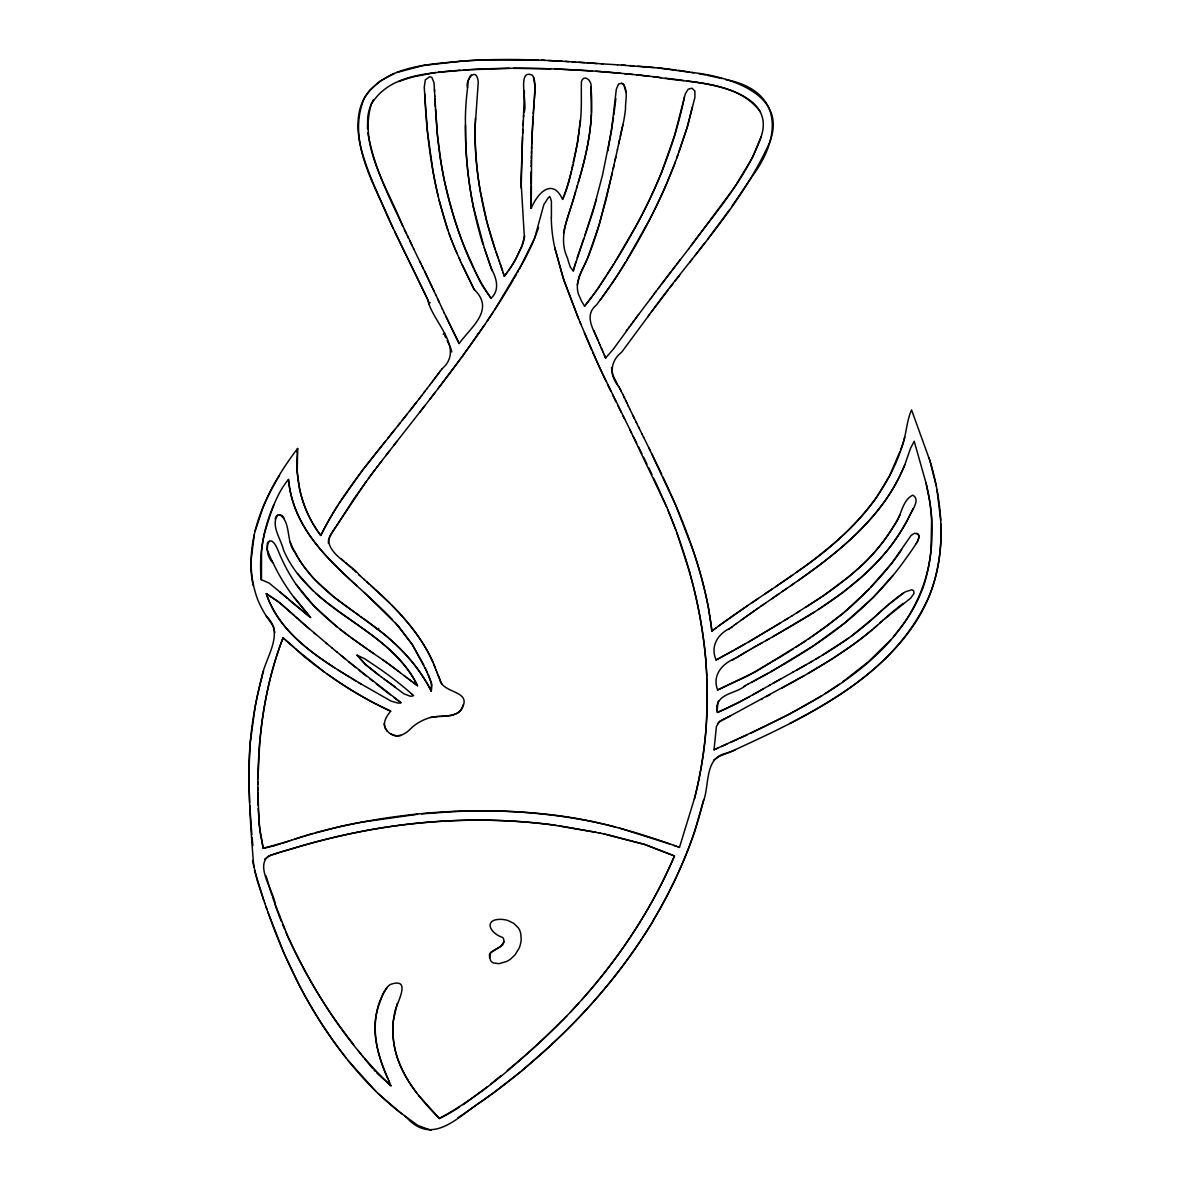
<?xml version="1.0" encoding="UTF-8"?>
<svg xmlns="http://www.w3.org/2000/svg" width="1190" height="1190" viewBox="0 0 1190 1190"><rect width="100%" height="100%" fill="white"/><g stroke="black" fill="none" stroke-linecap="round" stroke-linejoin="round"><path stroke-width="1.5" d="M257.918 794.474L257.903 781.652M257.888 784.448C257.947 734.676 265.102 684.473 283.041 637.855L297.946 650.93M551.416 217.77L551.416 201.764A26.522 23.919 -28.4 0 0 550.33 197.823L549.765 196.484L548.233 197.823L543.815 204.68L534.726 237.866L519.361 269.312M257.918 778.84L259.747 741.876M717.793 702.561L717.243 710.579M531.097 166.526L531.127 164.949M531.231 160.219L531.171 163.372M475.167 126.11L478.246 82.482A26.76 24.127 -28.4 0 0 477.964 79.953C475.584 66.863 464.948 80.266 467.566 87.792A331.727 299.166 -28.4 0 0 465.379 118.152L465.677 142.964M531.276 158.642L531.35 155.474M578.251 182.323C587.488 152.305 593.676 120.874 591.118 89.354M591.415 112.723L590.954 87.629M717.049 706.295L717.406 712.438L738.901 702.487L770.287 684.904M274.86 632.604L273.462 626.401L266.798 616.866A31.49 28.396 -28.4 0 1 266.292 616.108C285.421 633.928 264.671 657.966 261.488 678.464M531.484 150.728L531.394 153.897M531.528 149.137L531.618 145.968M531.662 144.392L532.986 116.516M475.479 118.018C473.382 165.722 481.876 213.679 498.342 258.423M583.948 266.039C578.935 275.589 574.294 287.043 579.932 297.455A63.13 56.927 -28.4 0 0 581.836 301.62L584.573 306.202L597.722 288.873L615.349 261.547M591.385 114.091C589.913 148.17 578.771 180.776 569.103 213.203M523.124 124.816L522.648 133.518M523.094 125.352L523.362 120.815M523.808 112.797C528.464 106.222 516.073 67.741 532.317 75.238A9.059 8.166 -28.4 0 1 533.358 76.844L534.979 85.487L534.399 98.815M523.243 122.808L523.139 124.638M522.886 129.457L520.997 180.345L524.388 237.688M523.317 121.38L524.403 90.797M523.57 117.007L523.704 114.82M522.455 136.924L521.175 188.109M573.892 268.538L592.843 212.028L602.512 175.034L611.407 131.227L616.316 89.25L618.577 83.969L621.626 83.345L623.917 84.698L625.866 92.151M250.406 740.775C247.252 782.841 250.465 825.414 253.812 867.168M467.789 85.234L467.566 87.792M533.179 113.719L534.965 91.437L534.622 81.694A27.281 24.603 -28.4 0 0 533.611 77.409M649.547 314.472L621.567 352.3C609.979 361.21 609.191 375.876 618.83 386.631M706.101 727.685L707.232 703.796L706.89 678.151M297.247 452.527L297.336 451.516M467.834 84.758L467.863 84.282A53.178 47.957 -28.4 0 1 468.057 82.303L468.28 80.801M266.307 616.108A130.826 117.988 -28.4 0 1 257.695 599.567C238.059 546.805 265.593 490.325 297.619 448.481L297.217 471.954L299.627 489.016A142.22 128.252 -28.4 0 0 320.824 535.381A294.629 265.712 -28.4 0 1 334.078 511.388L337.722 505.512M297.351 451.263L297.619 448.481M387.315 731.121C381.083 724.829 386.14 716.529 390.692 711.114C359.975 697.087 331.445 678.493 305.131 657.386M250.212 743.006L255.121 706.83A464.502 418.91 -28.4 0 1 263.511 670.981M250.421 740.626L251.209 732.728A429.025 386.914 -28.4 0 1 261.562 678.479M579.411 128.713C576.153 152.662 571.497 176.879 562.528 199.37C552.859 177.831 537.806 192.155 531.201 208.399L531.008 172M534.31 99.841L531.856 139.156L531.335 184.182M611.481 367.517L612.686 374.82L617.476 384.296M531.201 208.399L531.409 185.967M579.53 127.449C582.133 112.291 581.062 96.896 581.404 81.679C584.052 73.334 592.546 81.292 590.909 87.287M930.967 551.223L931.651 518.587A240.722 217.086 -28.4 0 0 925.969 482.828L914.203 441.252L910.573 448.169L904.846 464.695A177.741 160.293 -28.4 0 1 886.059 499.369C863.405 531.9 830.367 558.125 797.523 581.003M717.094 705.64C719.667 692.952 737.532 693.13 745.446 685.529M615.87 98.606L613.832 114.969M580.363 119.997L577.656 142.443L573.134 162.554M575.618 191.412C570.471 213.099 556.92 235.546 567.422 257.903A130.439 117.632 -28.4 0 1 568.299 261.071L570.322 267.155L573.253 270.889L575.915 261.666M717.704 748.168L714.03 749.789L716.41 726.465L719.206 721.958L804.247 675.608M577.284 284.752L579.545 275.931L584.707 264.492M613.46 117.661L607.882 150.818M444.004 716.187L451.769 715.324L457.957 712.87A10.933 9.862 -28.4 0 0 460.828 710.162C474.274 689.798 442.323 694.41 439.72 679.267M328.38 540.349C330.761 556.459 350.47 563.51 359.767 575.514M524.686 235.679L522.053 245.735L515.478 259.569A135.422 122.124 -28.4 0 1 510.674 267.453L504.322 276.259L498.312 258.319M354.233 611.972C331.162 596.026 308.225 577.804 295.105 552.398C285.674 542.164 291.476 521.607 279.457 514.675A3.57 3.213 -28.4 0 0 277.374 515.359C270.74 525.816 280.989 539.13 283.399 549.646C309.296 611.705 388.074 626.476 417.512 685.708L412.632 682.153M678.94 152.052L687.79 125.367L694.93 97.283L694.886 91.005L691.97 88.179L688.192 89.191L685.291 93.921L674.552 135.571L661.67 172.089M692.283 107.204L687.076 127.791L676.679 158.3M571.78 169.04L572.688 164.711M254.273 534.726L250.882 561.799A120.413 108.588 -28.4 0 0 253.262 585.748M617.387 149.851L619.752 138.918M617.551 149.122L606.156 199.31L597.915 228.956A422.45 380.978 -28.4 0 1 588.395 256.371L585.078 263.719M571.334 171.196L568.79 181.966M615.022 160.829L615.87 156.931M618.666 143.96L622.831 125.054A150.357 135.586 -28.4 0 0 625.509 108.855C625.211 100.852 628.603 90.306 622.787 83.746A4.314 3.897 -28.4 0 0 621.626 83.345M613.311 168.623L614.174 164.726M620.302 136.404L621.701 130.097M468.384 80.31L470.452 75.744A5.206 4.701 -28.4 0 1 471.27 75M703.245 801.703C709.88 785.207 703.826 757.301 726.956 753.136M621.983 128.832L622.831 125.054M612.448 172.52L599.462 223.884L587.488 258.498M703.766 799.442L694.484 832.167A436.046 393.236 -28.4 0 1 681.305 865.904L680.204 868.447M703.171 802.075C676.039 909.205 605.665 1001.519 521.458 1071.06L552.175 1044.166M694.975 796.616L696.329 791.053A460.887 415.637 -28.4 0 0 706.087 727.685M694.722 797.627L679.475 847.399C636.62 831.736 592.397 819.047 546.894 814.302A570.159 514.184 -28.4 0 0 455.249 811.55M596.488 199.176L584.989 235.114M573.253 270.889L573.803 268.866M255.196 530.874L262.812 508.041A229.908 207.328 -28.4 0 1 279.516 475.405M503.846 941.87L500.841 946.422L490.578 952.669A5.385 4.864 -28.4 0 0 489.373 955.332L490.578 960.509A7.661 6.902 -28.4 0 0 493.553 963.008L499.101 963.662L506.538 961.49A21.286 19.204 -28.4 0 0 510.748 958.947L515.017 954.886L519.063 948.311A27.92 25.183 -28.4 0 0 521.19 939.178L520.759 933.674A19.308 17.419 -28.4 0 0 518.23 927.739L513.708 923.306L507.803 920.495A26.478 23.874 -28.4 0 0 501.094 919.349C483.482 918.963 489.343 933.109 502.656 937.437A6.411 5.786 -28.4 0 1 503.846 941.87A6.441 5.801 -28.4 0 1 501.972 945.47L496.914 948.653M900.488 449.909C906.616 437.236 905.798 422.599 911.57 409.94L930.372 462.018M760.693 137.981C776.52 94.843 715.993 84.564 687.002 80.95M328.544 539.62L331.37 533.447M576.495 188.392L577.373 185.357M463.282 704.599C459.697 719.489 441.713 714.818 430.587 717.466A43.985 39.672 -28.4 0 0 413.912 725.796A31.877 28.753 -28.4 0 0 412.35 727.09C407.025 732.817 398.605 739.213 390.766 733.977A17.032 15.351 -28.4 0 1 386.914 730.645M761.05 136.805L752.586 157.407L736.64 183.766M904.712 437.206C889.778 495.397 844.9 539.531 796.541 572.256M760.514 138.576C745.193 180.181 714.312 213.605 688.608 248.963M577.135 257.843L583.68 238.774M568.671 214.498L566.366 221.667A98.993 89.28 -28.4 0 0 563.539 233.121M364.259 619.083C385.605 634.166 405.76 651.555 420.606 673.243A195.115 175.971 -28.4 0 1 431.271 691.122L431.42 682.777L425.232 667.902M387.91 1078.616C374.255 1050.145 367.918 1013.226 388.089 986.317A12.079 10.889 -28.4 0 1 390.603 984.383C412.097 977.02 397.044 1002.754 394.931 1011.232A97.684 88.105 -28.4 0 0 393.31 1038.379C396.136 1070.42 417.601 1096.511 439.363 1118.496C487.469 1092.048 528.345 1054.028 567.169 1015.591M397.192 1003.542L393.34 1020.916A102.519 92.448 -28.4 0 0 392.938 1034.214L393.236 1038.394A104.527 94.263 -28.4 0 0 394.663 1047.736C398.085 1064.41 406.489 1079.642 416.783 1093.03M678.077 154.462L674.447 164.428M899.744 452.007L889.57 475.747L876.539 497.539A218.246 196.826 -28.4 0 1 851.445 527.006M675.474 161.647C655.839 212.668 629.332 261.324 596.398 305.027C582.832 316.019 594.807 331.46 599.344 343.538M431.271 691.122L431.836 684.86L428.236 674.358M673.927 165.812L666.683 183.766A538.817 485.922 -28.4 0 1 649.056 220.581L626.639 260.327M587.176 259.227L584.469 264.968M679.907 869.087L676.738 876.033A490.875 442.68 -28.4 0 1 656.478 914.827L653.057 920.644M808.724 605.368A378.822 341.634 -28.4 0 0 850.329 575.499L857.321 569.385A176.254 158.954 -28.4 0 0 893.883 525.816C901.678 516.549 901.559 500.693 912.76 495.159C921.521 499.949 910.395 511.908 908.074 518.899A191.307 172.535 -28.4 0 1 889.302 547.906C853.245 593.245 801.048 620.674 751.559 648.684M785.177 663.499A506.003 456.335 -28.4 0 0 823.108 639.268C854.881 617.119 883.486 590.225 905.902 558.541A294.287 265.385 -28.4 0 0 915.318 544.946L916.568 543.012A33.826 30.494 -28.4 0 0 917.654 541.167L919.186 536.988L918.397 534.176L914.575 533.224L911.168 535.381L891.518 563.51L868.626 589.586L842.059 614.278L812.116 636.591M382.927 994.022L378.435 1006.056A145.775 131.465 -28.4 0 0 376.947 1011.827C370.521 1037.308 380.934 1062.744 390.96 1085.786L376.665 1072.845M917.951 540.587L919.201 535.991L916.836 533.269M320.854 535.366C337.737 501.109 361.507 470.943 385.337 441.312M525.296 258.394L494.505 310.055M718.016 702.055L718.924 700.642M517.62 272.376L518.498 270.844M917.564 541.316L916.136 543.681M516.728 273.908L514.08 278.475M513.188 279.992C479.154 337.782 436.953 390.156 395.749 442.888L393.741 445.462M625.553 262.127L620.079 271.082A279.531 252.101 -28.4 0 1 615.721 277.91L611.184 284.648M615.007 262.112L637.29 223.735A535.887 483.274 -28.4 0 0 661.744 172.104M616.108 260.298C643.597 216.119 666.489 168.638 679.535 118.122A355.602 320.69 -28.4 0 0 684.414 96.97M613.891 263.912L607.108 274.726M752.303 176.12C782.336 135.958 782.366 90.366 725.617 79.537M331.861 532.659L332.367 531.87A84.609 76.309 -28.4 0 1 333.736 529.833L334.152 529.223M751.663 177.117L731.478 207M605.963 276.526L597.172 289.661M338.971 503.563L362.697 470.035L399.974 423.194M493.181 312.078L487.216 321.047M268.152 856.354C255.076 867.495 274.682 891.89 275.336 905.575A414.343 373.66 -28.4 0 0 280.305 918.769L281.405 921.462M735.732 185.105L732.088 190.474M508.785 270.249L509.945 268.553A134.767 121.544 -28.4 0 0 515.642 259.256L521.399 247.431A56.347 50.813 -28.4 0 0 524.448 237.703M484.851 324.513L463.029 355.364M731.166 191.813L691.167 245.675M481.548 284.47L491.054 298.333C500.127 289.914 496.498 278.029 491.336 268.657M335.848 526.843L366.267 481.385M610.024 286.329L601.738 297.946M336.651 525.712L354.099 498.551L372.262 473.322M334.583 528.613L335.431 527.423M596.324 290.866L592.843 295.685M336.249 526.278L329.675 536.586L328.306 543.086M729.768 209.41L707.559 239.324M507.639 271.885L504.322 276.259L503.191 272.659M600.043 300.267L600.89 299.107M441.802 369.034C465.945 348.268 431.911 321.627 427.656 299.404M460.545 358.755L437.741 389.026M440.136 371.265L441.966 368.811M368.439 478.44L381.737 460.917M440.464 370.819L435.971 376.828M626.267 330.939L627.383 329.437M647.762 316.897C688.311 259.837 739.154 208.652 768.71 144.555C790.517 94.308 728.756 76.457 691.702 72.426M437.474 374.82L438.976 372.827M628.513 327.934L629.629 326.447M651.361 312.048L667.828 290.42M655.422 292.249L656.359 291M630.745 324.944L631.86 323.457M659.796 286.418L654.113 293.989M434.469 378.822L436.819 375.698M591.951 296.875L589.243 300.416A202.374 182.516 -28.4 0 1 584.573 306.202M635.46 318.682L650.692 298.526M658.249 288.501L680.323 259.658M652.046 296.726L654.47 293.514M632.991 321.954L634.106 320.467M432.967 380.815L435.153 377.914M372.827 472.564L375.133 469.529M661.357 284.351L670.803 271.975M638.614 314.487L613.519 348.923L605.636 358.056L603.3 352.597M649.978 299.478L652.581 296.012M431.449 382.808L433.472 380.131M429.932 384.801L431.791 382.347M426.749 388.966L430.111 384.563M376.278 468.012L378.004 465.751M423.848 392.745L426.898 388.773M419.267 398.695L421.677 395.586M420.799 396.716L425.053 391.183M378.584 465.007L397.058 441.222M705.045 242.596L694.93 255.672M409.553 411.19L419.981 397.787M435.168 392.373L430.021 399.037M675.548 265.816L672.38 269.922M677.14 263.764L688.921 248.576M385.724 455.77L389.74 450.608M673.391 283.25L669.687 288.025M416.574 402.19L397.534 426.213M419.668 412.35L424.845 405.701M679.668 275.217L675.265 280.855M689.843 262.187L692.387 258.929M407.173 414.18L402.384 420.189M387.791 438.277L395.11 429.218M892.872 575.469L873.564 597.082L844.588 623.084L812.889 646.215L770.986 671.681L785.192 663.544M893.556 636.665L903.18 624.452A149.717 135.02 -28.4 0 0 922.934 587.652M581.627 999.957C619.797 957.191 651.882 908.743 674.462 855.982L644.415 844.365L606.632 834.517M890.983 639.61L868.388 661.774L842.743 681.825M578.786 1003.125L570.099 1012.497M264.567 859.15L270.933 855.03L282.119 851.549M869.265 588.931L856.16 601.813A260.818 235.218 -28.4 0 1 847.801 609.399L826.782 626.208L800.736 644.117M851.49 527.051C810.182 568.299 758.015 595.967 711.858 631.087C705.655 577.165 686.005 525.935 663.038 477.13M874.933 616.762L851.4 636.129M876.004 615.765C851.534 638.985 822.052 655.854 792.793 672.231M875.572 616.167L880.094 612.002M876.866 614.962L886.892 605.978M445.714 316.034L459.117 343.553C471.24 326.774 495.397 309.683 474.081 289.393M713.509 760.261L719.444 756.23L729.098 752.363M880.749 611.407L883.367 609.057M880.198 622.697L881.745 621.344M883.277 619.99C853.215 647.955 817.47 668.706 781.607 688.251M883.084 620.154L910.737 598.094L914.039 593.408L913.637 590.82L911.867 589.779L905.694 591.698A28.173 25.406 -28.4 0 0 903.507 593.007L888.201 604.847M861.947 576.748L842.55 592.635L818.363 609.503M884.021 608.477L890.239 603.137A173.383 156.366 -28.4 0 1 902.987 593.334M884.81 618.621L892.545 611.898M877.134 625.419L874.04 628.112M872.493 629.451L867.793 633.392M893.184 611.363L897.082 608.135M507.327 1070.42L510.555 1067.757M500.812 1075.834L490.845 1084.001M511.447 1067.028L512.92 1065.809C581.583 1009.254 639.223 938.032 674.462 855.982L645.188 844.602L603.821 833.907M428.653 303.896L430.111 302.691M443.215 334.316L444.673 333.111M477.369 334.122L478.826 332.917M461.318 357.357L462.791 356.152M377.304 629.525L378.762 628.32M520.253 1072.056L493.686 1092.732L464.174 1113.572M719.742 721.527L718.18 722.97A8.464 7.631 -28.4 0 0 717.421 723.937M897.736 607.599L903.046 603.464M277.419 515.33L276.482 516.163A6.694 6.039 -28.4 0 0 275.217 519.004M487.484 1086.708L463.148 1104.736M718.775 658.546L716.112 659.944C710.073 646.438 717.704 633.883 730.273 628.186M729.187 629.019L732.088 626.818M730.809 627.785L734.304 625.166M716.216 627.799L711.858 631.087L711.218 625.866M733.962 625.419L736.521 623.53M718.418 626.163L747.93 605.427M736.357 623.649L756.736 609.131M740.968 620.273L754.475 610.708M848.693 638.078L822.468 655.154M793.105 574.681L775.776 586.625M755.814 609.771L759.012 607.554M790.606 585.822L794.072 583.412M758.268 608.075L763.549 604.416M765.825 602.854L760.722 606.379M787.14 588.217L782.38 591.49M765.646 602.973C808.902 573.193 854.494 543.815 885.39 500.306A177.265 159.862 -28.4 0 0 904.802 464.68M771.67 598.838L778.81 593.944M839.307 684.235L825.295 693.517M521.458 1071.089A654.411 590.166 -28.4 0 1 482.262 1101.018C458.686 1115.878 433.22 1146.565 406.802 1117.752M751.396 603.077L758.342 598.391M765.319 593.691L772.295 588.99M463.639 1113.929L459.95 1116.399M808.189 639.238L810.152 637.914M459.414 1116.755L457.823 1117.812M806.21 640.547L755.665 671.666L717.6 689.962C711.918 675.042 722.449 663.365 735.613 658.204M799.219 645.099L796.17 647.062M791.558 650.008L793.105 649.026M805.66 607.406L808.769 605.442M814.808 611.794L772.786 636.724M790.011 651.004L785.341 653.965M459.548 1107.102L450.817 1112.427A152.484 137.519 -28.4 0 1 439.363 1118.496L418.523 1095.261M783.764 654.946L747.96 675.846L717.778 689.888M796.586 613.058L799.799 611.065M732.118 660.376L733.858 659.29M296.25 584.602A212.534 191.664 -28.4 0 1 277.999 550.256C268.345 527.319 262.261 552.591 272.808 562.602L272.004 561.026M791.662 616.108L823.882 595.387L847.592 577.611A309.995 279.576 -28.4 0 0 857.321 569.385A175.346 158.121 -28.4 0 0 900.175 514.496M784.522 620.496L788.092 618.294M791.975 615.899L748.897 641.812L716.112 659.944M735.241 658.442L739.139 656.047M821.725 695.763L788.821 714.506L751.054 733.114M780.938 622.682L748.346 642.139M736.878 657.43L746.725 651.51M740.15 655.437L745.074 652.492M816.043 658.977L819.27 657.073M746.219 651.808L748.376 650.543M747.989 650.766L750.027 649.576M749.774 649.725L751.693 648.61M809.602 662.741L812.83 660.866M807.906 673.51L833.134 658.278L854.256 643.879A282.461 254.734 -28.4 0 0 867.793 633.392M763.4 688.891L752.972 694.841M769.097 685.589L775.032 682.197M744.702 644.236L734.721 649.874M753.344 647.658L757.703 645.188M772.965 683.372L793.447 671.874M775.464 681.944L778.067 680.457M806.359 664.585L796.675 670.074M765.735 640.681L769.261 638.703M778.944 679.966L780.67 678.999M758.729 644.608L762.24 642.645M771.09 671.621L758.551 678.523M761.02 699.631L762.329 698.887M769.409 672.558L765.081 674.968M733.397 650.618L720.099 657.847M770.257 694.499L766.286 696.7M749.536 696.76L725.543 708.987L717.406 712.438L717.287 710.995M764.277 675.399L754.192 680.873M757.42 679.118L752.006 682.034M747.632 684.369L752.854 681.587M743.676 686.466L748.272 684.027M789.848 723.461C837.715 698.575 885.613 668.23 915.675 622.192A157.824 142.324 -28.4 0 0 929.018 596.577C938.3 573.625 941.93 548.649 940.918 523.987M730.08 716.038L726.554 717.719M495.933 949.129L490.771 952.446L489.462 957.667M269.074 855.878C315.93 840.363 364.378 828.805 413.57 823.614A579.976 523.05 -28.4 0 1 547.638 824.239L556.31 825.369M747.231 734.87L739.749 738.306M730.66 751.797C807.445 716.395 893.303 677.422 929.345 595.714C946.333 553.424 943.045 505.631 930.535 462.598M737.904 739.139L730.556 742.456M721.363 746.547L726.882 744.092M714.03 749.789C800.84 709.909 918.144 660.807 930.848 552.279A220.299 198.671 -28.4 0 0 931.83 540.453A224.746 202.687 -28.4 0 0 929.301 499.19L925.984 482.828M394.277 73.512L380.026 81.143L370.224 89.756A44.699 40.311 -28.4 0 0 364.2 98.354C345.784 142.949 376.724 187.722 393.042 228.302M469.678 69.585C436.18 73.096 390.737 71.564 371.28 104.289C358.488 147.129 387.895 187.797 402.726 226.264M730.273 751.946L729.485 752.229M396.85 72.486L423.432 65.465L460.366 61.255M728.176 752.705L732.906 750.935A43.628 39.344 -28.4 0 0 735.004 750.057M291 840.408L303.093 836.377M294.272 839.307L312.911 833.402M291.461 840.259L282.313 843.279M289.274 840.988L263.213 848.306L259.955 831.587L258.156 808.278M304.804 835.826L339.135 826.723A527.125 475.375 -28.4 0 1 362.608 822.007L417.422 814.287M280.557 843.814L274.057 845.748M315.261 832.732C405.998 808.739 502.433 803.339 594.598 822.022M430.587 717.466L437.92 716.454M284.603 850.909L289.304 849.645A611.184 551.178 -28.4 0 1 361.15 831.542A580.333 523.362 -28.4 0 1 550.955 824.67L595.863 832.212M282.759 851.386L283.993 851.073M400.762 735.45L396.285 735.866L390.692 733.947M435.555 72.531L414.15 76.666A119.952 108.171 -28.4 0 0 398.754 81.634M438.634 72.129L460.188 70.165M278.921 514.735L282.075 515.478L284.098 518.081M421.632 813.856L455.249 811.476M461.08 61.211L462.151 61.121A558.705 503.861 -28.4 0 1 486.844 59.827L538.133 60.065M463.237 69.972L509.394 68.306M470.749 69.526C532.793 66.194 595.03 69.838 656.672 77.082C691.583 83.538 736.64 80.34 760.38 111.8M438.917 716.41L439.928 716.365M442.992 716.246L440.94 716.321M513.53 68.276L550.747 68.812M554.867 68.96L591.876 70.939M541.539 60.199L544.946 60.333M548.367 60.497L561.978 61.211M601.233 63.814L617.536 64.81M565.369 61.419L568.761 61.627M603.36 63.948C557.128 60.645 510.659 57.596 464.323 60.973C429.278 64.379 385.144 65.093 364.2 98.354A51.2 46.172 -28.4 0 0 359.93 109.123C353.861 133.072 363.099 157.482 371.637 179.616M617.402 64.81L659.349 68.038L693.934 72.813M593.096 63.293L597.172 63.561M621.611 65.063L625.672 65.331M592.412 63.249L587.027 62.892M572.152 61.85L575.543 62.073M629.748 65.599L633.809 65.881M585.019 62.743L578.935 62.311M595.967 71.236L620.54 73.274M637.87 66.179L654.084 67.518M624.631 73.661L632.812 74.464M658.13 67.919L676.098 70.017M636.888 74.881L649.1 76.22M653.176 76.681L661.283 77.633M665.329 78.138L677.452 79.671M678.642 79.834L683.774 80.518M678.33 70.314L689.486 72.04M559.196 825.771L600.638 833.223M431.301 1130.411L417.824 1125.443L400.762 1112.933M698.813 73.706L700.494 74.018M702.189 74.33L705.655 74.985M707.41 75.327L721.795 78.525M598.63 832.807L605.427 834.264M595.833 822.29L605.576 824.506M606.781 824.804L615.557 827.035M619.499 828.091L669.777 843.993M676.545 846.358L673.629 845.331M678.003 846.878L679.475 847.399M357.074 655.199L364.78 658.799L376.576 666.727A404.615 364.899 -28.4 0 1 411.413 693.666M358.473 682.48L391.049 701.074L398.04 703.097A9.877 8.91 -28.4 0 0 400.941 702.68L348.715 661.759M361.254 684.146C324.052 661.491 281.167 637.349 266.277 593.631L278.133 601.5L294.406 615.602M355.646 680.784L351.362 678.211M349.92 677.348L338.272 670.149M334.568 667.783C308.775 650.96 282.417 631.131 269.505 602.259A100.942 91.02 -28.4 0 1 266.277 593.631L280.513 603.375L297.574 618.517M387.657 663.217C355.736 640.979 321.836 619.559 298.526 587.682M368.93 650.276L373.511 653.429M382.704 659.721L396.359 669.717M366.654 648.684L350.842 637.438M327.429 674.224L338.391 681.766A490.682 442.502 -28.4 0 0 354.843 692.193L361.894 696.343A369.822 333.512 -28.4 0 0 390.677 711.144M355.914 613.162L359.261 615.528M384.206 679.059L403.827 693.74L410.178 696.21A7.527 6.798 -28.4 0 0 413.644 695.585L411.443 693.636M360.927 616.718L362.593 617.893M381.44 677.08L394.976 686.779M381.663 677.259L365.538 664.526L357.015 655.125M324.736 672.305L297.649 650.662M272.897 562.572A236.037 212.861 -28.4 0 0 293.722 597.038L310.545 617.476L280.632 592.516M388.639 663.931L398.04 670.996M378.941 675.28L365.955 664.898L357.387 655.616M400.941 702.68L393.86 697.444M348.625 635.802L340.132 629.302M411.428 681.245L409.033 679.431M308.507 615.989L291.044 601.56M390.335 694.796L376.397 684.057M399.468 672.097L417.512 685.708A115.49 104.155 -28.4 0 0 411.606 674.953C388.267 639 347.004 621.611 316.019 593.587M406.638 677.601L407.828 678.523M397.326 670.446L400.182 672.648M404.243 675.771L405.433 676.694M390.96 1085.786C345.546 1043.095 311.691 988.667 285.912 932.157M399.989 1112.323L377.989 1093.402M369.495 678.612L372.946 681.335M406.102 1117.202L404.719 1116.116M401.759 1113.736C372.485 1091.542 348.551 1063.191 327.83 1033.054M366.059 675.861L359.216 670.357M337.023 626.832L313.684 605.665L296.295 584.558L298.244 587.295M355.81 667.575L336.472 651.629M341.054 655.437L345.621 659.215M300.713 621.418L327.354 644.028M331.713 647.672L337.365 652.373M313.684 632.619L315.96 634.508M326.06 642.957L331.906 647.836M392.507 619.678C352.374 577.507 294.466 542.699 288.486 479.421C275.842 494.549 270.175 514.392 264.611 532.956A155.712 140.435 -28.4 0 0 261.517 551.387L261.458 579.738L269.089 583.04L280.409 592.337M279.65 591.698L287.251 598.243M309.132 628.811L296.295 617.342M304.655 656.969L301.784 654.455M288.545 599.373L290.33 600.95M358.949 574.785L364.363 579.619M363.947 579.247L369.614 584.32M354.903 571.17L356.256 572.375M366.654 581.657L389.546 602.899M352.21 568.746L353.564 569.951M370.566 585.168L374.329 588.559M350.872 567.541L348.179 565.101M375.267 589.422L376.204 590.27M301.323 654.039L299.062 651.971M345.502 562.677L346.84 563.896M356.732 585.688C331.088 562.335 304.342 537.092 293.35 503.177A130.885 118.033 -28.4 0 1 288.486 479.421M377.141 591.118C399.319 611.586 420.71 634.419 432.981 662.399M364.214 592.501L398.471 626.208M344.178 561.442L341.515 558.988M298.616 619.484L299.672 620.451M294.48 647.717L283.041 637.855A352.805 318.161 -28.4 0 0 272.882 668.527L271.558 673.332A450.965 406.697 -28.4 0 0 259.881 741.876M295.7 648.862L296.816 649.889M313.134 590.924L297.515 573.55M375.832 1091.319L348.135 1060.483M391.406 604.773C409.925 623.62 426.987 644.891 436.031 669.985M314.517 579.337L333.438 596.606L383.492 633.69A266.248 240.112 -28.4 0 1 405.046 653.771L407.188 656.211A201.497 181.728 -28.4 0 1 431.33 691.093M374.032 1070.018L375.341 1071.431M313.788 578.548L308.924 572.97M395.05 622.4L412.023 644.132L427.418 672.603M372.753 1068.575L364.482 1058.698M398.68 626.431L412.766 645.292L423.878 665.106M491.054 298.333C466.897 263.511 454.015 221.504 444.346 180.583A510.436 460.322 -28.4 0 1 437.013 130.558L435.481 108.885M293.856 597.038L310.545 617.476M362.296 1055.932L363.381 1057.315M346.052 1057.851C312.583 1015.62 287.563 967.173 269.49 916.523M361.21 1054.548L357.982 1050.383M351.6 1042.098L353.817 1044.984M327.577 1032.667L326.03 1030.391A561.531 506.419 -28.4 0 1 298.988 984.666L283.845 952.818L267.929 912.135M618.175 385.501L622.891 394.589M619.663 388.089L620.407 389.442A43.747 39.449 -28.4 0 1 621.195 391.004M474.542 290.271L461.155 262.603M474.051 289.334L462.166 264.864M447.217 340.504L448.08 342.17M271.856 560.758L267.259 550.048L267.393 542.952A3.882 3.51 -28.4 0 1 269.327 541.316M480.834 283.101L475.584 272.019M445.774 337.722L444.733 335.61M459.117 343.553L444.078 312.568M631.563 432.937L599.18 366.788L579.709 321.493M622.876 415.622L624.616 419.088M629.674 429.173L666.742 507.208M633.288 436.403L636.754 443.335M621.15 412.156L617.699 405.225M643.448 436.938L650.394 450.951M641.931 433.844L643.686 437.399M638.465 446.8L641.901 453.732M615.974 401.759L612.553 394.812M638.42 426.734L641.946 433.889M648.966 448.065L675.712 505.229L693.472 551.327M635.936 421.677L638.941 427.79M651.808 453.836L661.655 474.2M636.68 423.164L629.733 408.914M643.611 457.213L647.003 464.174M413.451 248.427L426.704 275.634M413.912 249.379C396.568 211.433 375.043 174.112 367.799 132.581M419.668 261.131L420.903 263.674M412.216 245.884L409.732 240.797M632.961 415.563L634.448 418.627M610.857 391.332L607.48 384.355M422.138 266.203L423.372 268.747M407.263 235.709L408.497 238.253M424.607 271.29L436.165 295.656M628.008 405.329L629.986 409.434M394.678 231.708L423.417 290.479M628.513 406.37L624.11 397.163M648.684 467.67L652.016 474.646M404.377 229.715L406.043 233.166M427.136 276.541L428.43 279.248M625.568 400.242L627.041 403.306M423.804 291.297L427.27 298.601M605.799 380.874L592.546 352.091M428.861 280.156L430.587 283.77M622.653 394.083L624.586 398.174M431.018 284.678L432.297 287.385M432.714 288.292L434.35 291.758M442.308 308.79L444.361 313.163M429.173 302.662L388.52 218.692L371.697 179.75M653.667 478.157L656.939 485.178M435.971 295.224L442.457 309.103M437.593 298.69L439.214 302.171M470.333 260.223L474.141 268.747M657.43 486.234L662.25 496.899M461.274 262.871L456.008 251.105M459.176 258.215L460.218 260.55M441.728 683.878L437.593 673.971M662.726 497.956C690.408 560.103 707.172 627.651 707.291 695.882A461.095 415.831 -28.4 0 1 694.365 799.144M474.632 269.833L475.107 270.933M599.909 344.832L602.676 351.154M599.225 343.255L600.147 345.353M601.292 347.986L601.991 349.562M602.512 350.782L603.36 352.731M591.475 349.652L584.335 332.709M457.094 253.574L453.375 244.872M287.251 935.206L272.436 897.037M597.856 340.087L593.855 330.552M604.044 354.308L604.446 355.245M455.473 249.87L450.906 238.565M604.654 355.721L605.145 356.881M284.767 929.494L282.506 924.139M388.669 1080.416L389.428 1082.216M605.249 357.119L605.636 358.056M667.783 509.707L675.771 529.833M580.884 324.334L578.325 318.117M439.497 678.746L438.872 677.199M578.682 319.009L564.194 281.197L554.808 247.847A173.829 156.768 -28.4 0 1 551.282 217.77M433.591 663.856L435.362 668.259M577.864 316.986L562.811 277.032L554.808 247.847M438.664 676.679L438.247 675.637M452.869 243.623L449.032 233.448M436.819 671.978L437.667 674.165M435.942 669.732L437.087 672.692M492.184 270.889L484.717 249.231M491.158 268.211L484.241 247.713M450.43 237.286C434.053 192.125 427.165 144.109 424.8 96.286M676.708 532.376L689.65 572.241M269.267 915.898L264.567 902.675M264.79 903.314L257.114 880.198L252.563 860.459M265.846 906.274L266.887 909.205M497.718 256.653L495.858 251.328M263.749 900.369L254.496 870.232M498.967 260.193L499.592 261.978M500.202 263.749L502.596 270.874M495.189 249.409L486.829 221.638L480.224 190.608A394.321 355.617 -28.4 0 1 475.003 126.125M447.767 229.849L439.155 200.351M271.87 895.282L266.069 875.87M484.33 248.011L473.441 207.045M929.167 457.942L936.218 485.818M438.247 196.603L437.37 192.839A557.515 502.79 -28.4 0 1 433.517 173.933L433.205 172.312M936.947 489.581L940.725 520.134M708.823 610.366L711.04 624.572M432.922 170.676L427.374 131.079L424.235 87.316L425.336 79.804L429.501 76.844A3.481 3.139 -28.4 0 1 431.896 77.588L434.023 82.66L434.826 96.271M440.731 160.858L437.355 134.336L435.064 101.001M590.835 86.602L591.088 89.012M252.875 845.495L252.101 837.403M251.863 834.726L249.721 805.214M706.087 664.437L706.801 676.188M435.376 106.921L435.168 102.98M434.945 98.681L435.079 101.343M434.469 89.399L434.573 91.466M434.811 96.018L434.96 99.023M424.681 93.965L424.741 95.126M249.588 802.536L248.993 784.061A501.302 452.081 -28.4 0 1 250.168 743.006M367.472 128.803L367.725 117.587A47.526 42.855 -28.4 0 1 373.422 99.826M258.081 805.347L257.962 799.011M257.947 797.865L257.918 795.604M257.903 792.376L259.182 824.848L263.213 848.306A125.887 113.526 -28.4 0 0 274.057 845.733M257.888 787.765L257.903 789.996M447.916 342.274A39.612 35.73 -28.4 0 1 451.769 351.972M320.646 535.5A144.466 130.275 -28.4 0 1 297.5 452.527M913.087 508.621A197.049 177.697 -28.4 0 1 889.346 547.936A209.47 188.912 -28.4 0 1 861.902 576.689M901.752 549.601A263.213 237.375 -28.4 0 1 870.753 587.191M930.818 551.223A175.421 158.21 -28.4 0 1 923.024 587.667M538.564 227.394A192.616 173.71 -28.4 0 1 525.147 258.364M387.003 730.571A13.298 11.989 -28.4 0 1 384.251 723.416M351.69 1042.038A633.526 571.334 -28.4 0 1 287.162 935.251M382.972 994.037A33.409 30.122 -28.4 0 1 387.33 987.045M470.318 260.223A400.063 360.793 -28.4 0 1 460.173 235.888L455.755 223.304A483.11 435.689 -28.4 0 1 440.791 160.843M482.962 244.456A468.444 422.465 -28.4 0 1 465.498 125.173M568.686 181.951A101.671 91.69 -28.4 0 1 562.632 199.399M261.175 579.783A167.136 150.728 -28.4 0 1 273.745 505.125M308.374 572.063A135.437 122.139 -28.4 0 1 290.211 542.03M693.368 551.357A502.329 453.018 -28.4 0 1 708.957 610.321M653.34 920.792A540.825 487.736 -28.4 0 1 551.981 1043.957M719.667 721.423A32.026 28.872 -28.4 0 1 725.632 718.225M689.531 572.286A564.298 508.904 -28.4 0 1 706.22 664.422M473.412 207.045A473.114 426.674 -28.4 0 1 465.707 142.964"/></g></svg>
